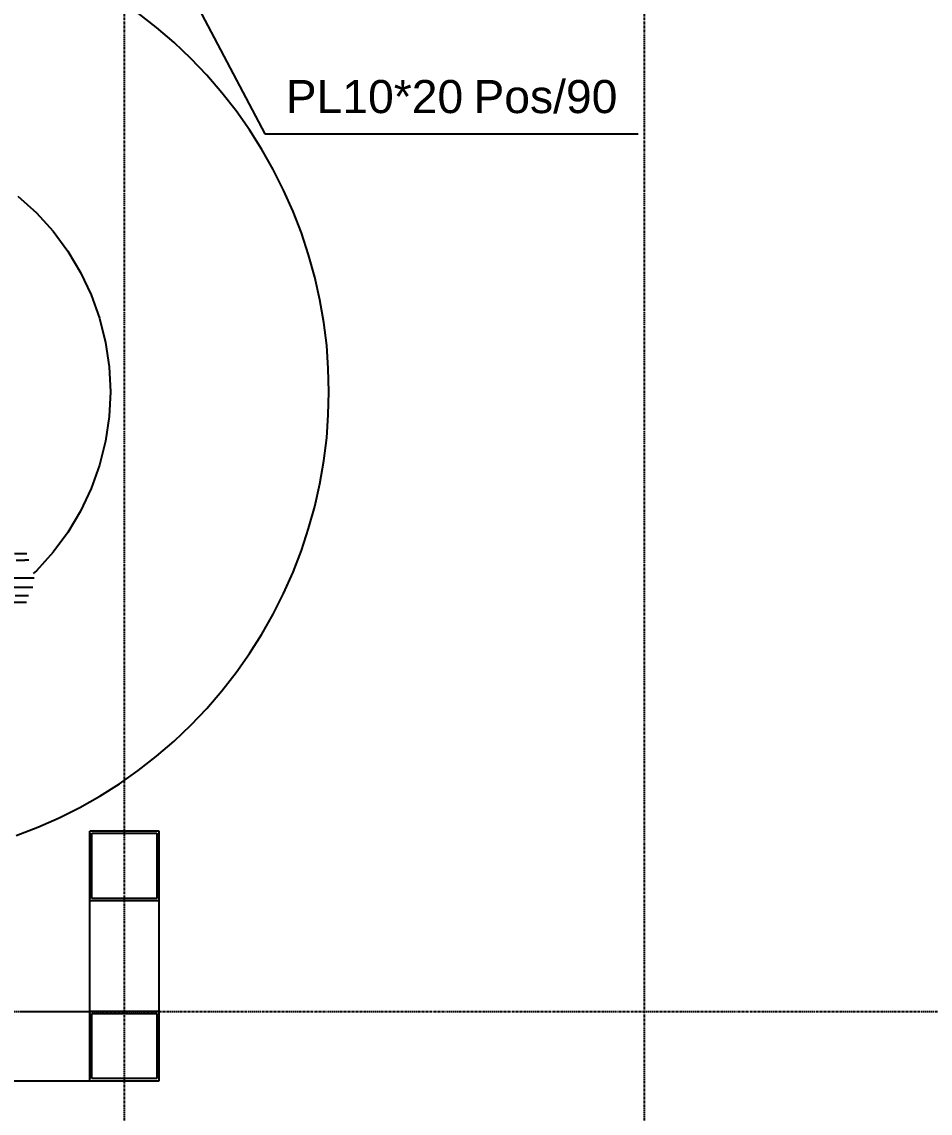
# Model space of a CAD drawing. Header units: millimetres. Extents: x -57554 to 16546, y 2142 to 98430.
# Drawn here: x -15994 to -14684, y 74146 to 75720 of the extents above; entities that cross this region are included whole.
import ezdxf

# ---------------------------------------------------------------- set-up
doc = ezdxf.new("R2010")
doc.units = ezdxf.units.MM
doc.linetypes.add('DXK_LINE_DOT3', pattern=[5.9187, 2.979, -0.9799, 0.9799, -0.9799])
doc.layers.add('S-Z2-A_TEXTUAL_ANNOTATION', color=7, linetype='Continuous')
doc.styles.add('Arial', font='ARIAL.TTF', dxfattribs={"height": 0.2})

msp = doc.modelspace()

# ---------------------------------------------------------------- linework, layer by layer
at = {"color": 1, "linetype": 'DXK_LINE_DOT3'}
for p, q in [((-15846.4, 71792.5), (-15846.4, 84292.5)), ((-15096.4, 71792.5), (-15096.4, 84292.5)), ((-32096.4, 74292.5), (-10096.4, 74292.5))]:
    msp.add_line(p, q, dxfattribs=at)
at = {"color": 2, "linetype": 'Continuous'}
for p, q in [((-15800, 75711.9), (-15826.3, 75732.4)), ((-15774.7, 75690.1), (-15800, 75711.9)), ((-15750.5, 75667.1), (-15774.7, 75690.1)), ((-15727.5, 75642.9), (-15750.5, 75667.1)), ((-15705.7, 75617.6), (-15727.5, 75642.9)), ((-15685.2, 75591.3), (-15705.7, 75617.6)), ((-15666, 75564), (-15685.2, 75591.3)), ((-15648.1, 75535.8), (-15666, 75564)), ((-15631.7, 75506.8), (-15648.1, 75535.8)), ((-15616.7, 75477), (-15631.7, 75506.8)), ((-15999.8, 75468.4), (-15973.3, 75444.3)), ((-15603.1, 75446.5), (-15616.7, 75477)), ((-15973.3, 75444.3), (-15949.2, 75417.8)), ((-15591.1, 75415.3), (-15603.1, 75446.5)), ((-15949.2, 75417.8), (-15927.9, 75389)), ((-15580.6, 75383.6), (-15591.1, 75415.3)), ((-15927.9, 75389), (-15909.5, 75358.3)), ((-15571.7, 75351.5), (-15580.6, 75383.6)), ((-15909.5, 75358.3), (-15894.2, 75325.9)), ((-15564.4, 75318.9), (-15571.7, 75351.5)), ((-15894.2, 75325.9), (-15882.1, 75292.2)), ((-15558.7, 75286), (-15564.4, 75318.9)), ((-15882.1, 75292.2), (-15873.4, 75257.5)), ((-15554.6, 75252.9), (-15558.7, 75286)), ((-15873.4, 75257.5), (-15868.1, 75222)), ((-15552.2, 75219.6), (-15554.6, 75252.9)), ((-15868.1, 75222), (-15866.4, 75186.2)), ((-15551.4, 75186.2), (-15552.2, 75219.6)), ((-15866.4, 75186.2), (-15868.1, 75150.5)), ((-15552.2, 75152.9), (-15551.4, 75186.2)), ((-15554.6, 75119.6), (-15552.2, 75152.9)), ((-15868.1, 75150.5), (-15873.4, 75115)), ((-15873.4, 75115), (-15882.1, 75080.3)), ((-15558.7, 75086.5), (-15554.6, 75119.6)), ((-15882.1, 75080.3), (-15894.2, 75046.6)), ((-15564.4, 75053.6), (-15558.7, 75086.5)), ((-15894.2, 75046.6), (-15909.5, 75014.2)), ((-15571.7, 75021), (-15564.4, 75053.6)), ((-15909.5, 75014.2), (-15927.9, 74983.5)), ((-15580.6, 74988.9), (-15571.7, 75021)), ((-15927.9, 74983.5), (-15949.2, 74954.7)), ((-15591.1, 74957.2), (-15580.6, 74988.9)), ((-15987.1, 74952.4), (-16004.9, 74952.4)), ((-15949.2, 74954.7), (-15973.3, 74928.2)), ((-15603.1, 74926), (-15591.1, 74957.2)), ((-16002.4, 74943.3), (-15990.1, 74943.3)), ((-15984.2, 74943.3), (-15990.1, 74943.3)), ((-15976.6, 74917.5), (-16089, 74917.5)), ((-15973.3, 74928.2), (-15977.7, 74924.1)), ((-15616.7, 74895.5), (-15603.1, 74926)), ((-15978.5, 74903.8), (-16019.8, 74903.8)), ((-15991.7, 74891.7), (-16003.9, 74891.7)), ((-15984.6, 74891.7), (-15991.7, 74891.7)), ((-15631.7, 74865.7), (-15616.7, 74895.5)), ((-16006.3, 74882.6), (-15994.2, 74882.6)), ((-15994.2, 74882.6), (-15987.5, 74882.6)), ((-15648.1, 74836.7), (-15631.7, 74865.7)), ((-15666, 74808.5), (-15648.1, 74836.7)), ((-15685.2, 74781.2), (-15666, 74808.5)), ((-15705.7, 74754.9), (-15685.2, 74781.2)), ((-15727.5, 74729.6), (-15705.7, 74754.9)), ((-15750.5, 74705.4), (-15727.5, 74729.6)), ((-15774.7, 74682.4), (-15750.5, 74705.4)), ((-15800, 74660.6), (-15774.7, 74682.4)), ((-15826.3, 74640.1), (-15800, 74660.6)), ((-15853.6, 74620.8), (-15826.3, 74640.1)), ((-15881.8, 74603), (-15853.6, 74620.8)), ((-15910.8, 74586.5), (-15881.8, 74603)), ((-15940.6, 74571.5), (-15910.8, 74586.5)), ((-15971.1, 74558), (-15940.6, 74571.5)), ((-16002.3, 74546), (-15971.1, 74558)), ((-15896.4, 74452.5), (-15896.4, 74552.5)), ((-15796.4, 74552.5), (-15896.4, 74552.5)), ((-15893.4, 74455.5), (-15893.4, 74549.5)), ((-15893.4, 74549.5), (-15799.4, 74549.5)), ((-15799.4, 74549.5), (-15799.4, 74455.5)), ((-15796.4, 74452.5), (-15796.4, 74552.5)), ((-15896.4, 74292.5), (-15896.4, 74452.5)), ((-15896.4, 74452.5), (-15796.4, 74452.5)), ((-15799.4, 74455.5), (-15893.4, 74455.5)), ((-15796.4, 74292.5), (-15796.4, 74452.5)), ((-15994.3, 74292.5), (-15896.4, 74292.5)), ((-15896.4, 74192.5), (-15896.4, 74292.5)), ((-15796.4, 74292.5), (-15896.4, 74292.5)), ((-15893.4, 74195.5), (-15893.4, 74289.5)), ((-15893.4, 74289.5), (-15799.4, 74289.5)), ((-15799.4, 74289.5), (-15799.4, 74195.5)), ((-15796.4, 74192.5), (-15796.4, 74292.5)), ((-16546.4, 74192.5), (-15896.4, 74192.5)), ((-15896.4, 74192.5), (-15796.4, 74192.5)), ((-15799.4, 74195.5), (-15893.4, 74195.5))]:
    msp.add_line(p, q, dxfattribs=at)
at = {"layer": 'S-Z2-A_TEXTUAL_ANNOTATION'}
for p, q in [((-16527.2, 77229.4), (-15643.6, 75558.2)), ((-15643.6, 75558.2), (-15105.4, 75558.2))]:
    msp.add_line(p, q, dxfattribs=at)

# ---------------------------------------------------------------- wipeouts: each hides what was drawn before it
for points in [[(-15357.9, 75588.2), (-15357.9, 75638.2), (-15613.6, 75638.2), (-15613.6, 75588.2)], [(-15135.4, 75588.2), (-15135.4, 75638.2), (-15342.9, 75638.2), (-15342.9, 75588.2)]]:
    msp.add_wipeout(points).dxf.layer = 'S-Z2-A_TEXTUAL_ANNOTATION'

# ---------------------------------------------------------------- next in the draw order: texts
at = {"layer": 'S-Z2-A_TEXTUAL_ANNOTATION', "style": 'Arial'}
for s, p in [('PL10*20', (-15613.6, 75588.2)), ('Pos/90', (-15342.9, 75588.2))]:
    msp.add_text(s, height=47.75, dxfattribs=at).set_placement(p)

doc.saveas('drawing.dxf')
